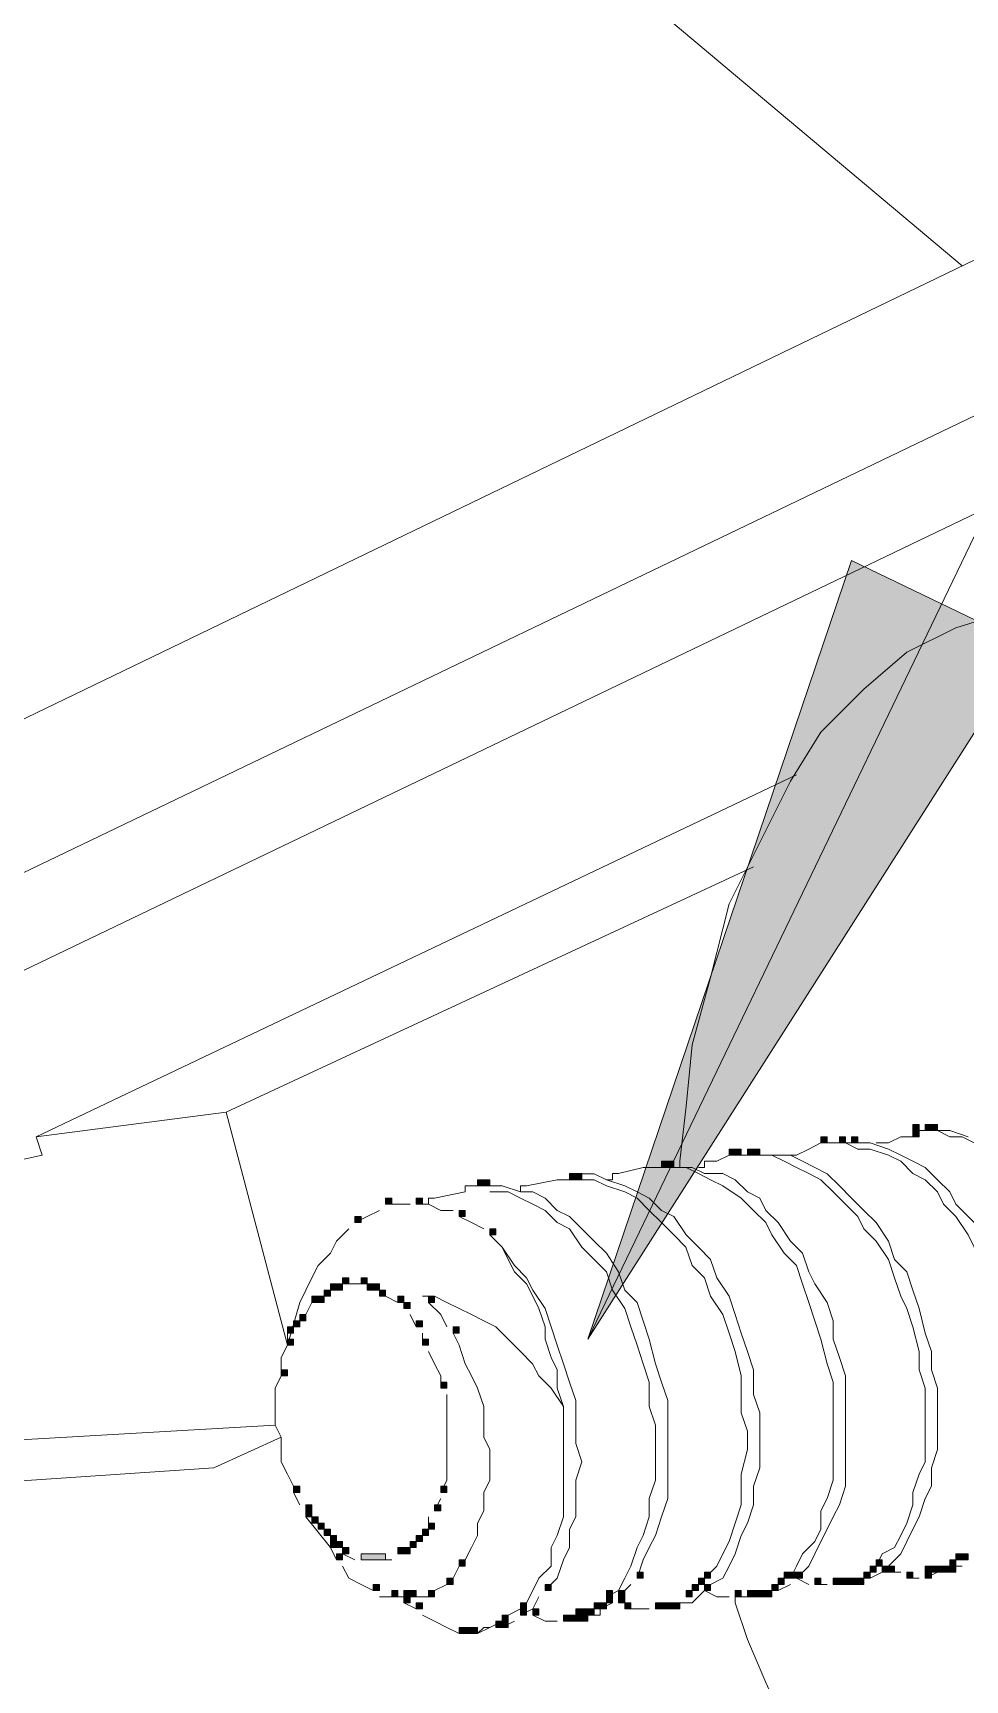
# Model space of a CAD drawing. Header units: inches. Extents: x 11 to 682, y 148 to 1119.
# Drawn here: x 592.05 to 601.17, y 413.48 to 429.6 of the extents above; entities that cross this region are included whole.
import ezdxf

# ---------------------------------------------------------------- set-up
doc = ezdxf.new("R2010")
doc.units = ezdxf.units.IN
doc.header["$MEASUREMENT"] = 0
doc.layers.add('图层 1', color=7, linetype='Continuous')

msp = doc.modelspace()

# ---------------------------------------------------------------- hatches: boundary and pattern name
at = {"layer": '图层 1', "true_color": 0xffffff}
msp.add_hatch(color=7, dxfattribs=at).paths.add_polyline_path([(597.48, 416.82), (600.06, 424.44), (601.8, 423.6)])
h = msp.add_hatch(color=7, dxfattribs=at)
h.dxf.hatch_style = 2
h.paths.add_polyline_path([(600.66, 418.8), (600.72, 418.8), (600.72, 418.92), (600.66, 418.92)])
h = msp.add_hatch(color=7, dxfattribs=at)
h.dxf.hatch_style = 2
h.paths.add_polyline_path([(600.78, 418.86), (600.9, 418.86), (600.9, 418.92), (600.78, 418.92)])
h = msp.add_hatch(color=7, dxfattribs=at)
h.dxf.hatch_style = 2
h.paths.add_polyline_path([(599.76, 418.74), (599.82, 418.74), (599.82, 418.8), (599.76, 418.8)])
h = msp.add_hatch(color=7, dxfattribs=at)
h.dxf.hatch_style = 2
h.paths.add_polyline_path([(599.76, 418.74), (599.82, 418.74), (599.82, 418.8), (599.76, 418.8)])
h = msp.add_hatch(color=7, dxfattribs=at)
h.dxf.hatch_style = 2
h.paths.add_polyline_path([(599.94, 418.74), (600, 418.74), (600, 418.8), (599.94, 418.8)])
h = msp.add_hatch(color=7, dxfattribs=at)
h.dxf.hatch_style = 2
h.paths.add_polyline_path([(599.94, 418.74), (600, 418.74), (600, 418.8), (599.94, 418.8)])
h = msp.add_hatch(color=7, dxfattribs=at)
h.dxf.hatch_style = 2
h.paths.add_polyline_path([(600.06, 418.74), (600.12, 418.74), (600.12, 418.8), (600.06, 418.8)])
h = msp.add_hatch(color=7, dxfattribs=at)
h.dxf.hatch_style = 2
h.paths.add_polyline_path([(598.2, 418.5), (598.26, 418.5), (598.26, 418.56), (598.2, 418.56)])
h = msp.add_hatch(color=7, dxfattribs=at)
h.dxf.hatch_style = 2
h.paths.add_polyline_path([(598.2, 418.5), (598.32, 418.5), (598.32, 418.56), (598.2, 418.56)])
h = msp.add_hatch(color=7, dxfattribs=at)
h.dxf.hatch_style = 2
h.paths.add_polyline_path([(598.86, 418.62), (598.98, 418.62), (598.98, 418.68), (598.86, 418.68)])
h = msp.add_hatch(color=7, dxfattribs=at)
h.dxf.hatch_style = 2
h.paths.add_polyline_path([(599.04, 418.62), (599.16, 418.62), (599.16, 418.68), (599.04, 418.68)])
h = msp.add_hatch(color=7, dxfattribs=at)
h.dxf.hatch_style = 2
h.paths.add_polyline_path([(596.4, 418.32), (596.52, 418.32), (596.52, 418.38), (596.4, 418.38)])
h = msp.add_hatch(color=7, dxfattribs=at)
h.dxf.hatch_style = 2
h.paths.add_polyline_path([(597.3, 418.38), (597.42, 418.38), (597.42, 418.44), (597.3, 418.44)])
h = msp.add_hatch(color=7, dxfattribs=at)
h.dxf.hatch_style = 2
h.paths.add_polyline_path([(595.5, 418.14), (595.56, 418.14), (595.56, 418.2), (595.5, 418.2)])
h = msp.add_hatch(color=7, dxfattribs=at)
h.dxf.hatch_style = 2
h.paths.add_polyline_path([(595.8, 418.14), (595.86, 418.14), (595.86, 418.2), (595.8, 418.2)])
h = msp.add_hatch(color=7, dxfattribs=at)
h.dxf.hatch_style = 2
h.paths.add_polyline_path([(596.22, 418.02), (596.28, 418.02), (596.28, 418.08), (596.22, 418.08)])
h = msp.add_hatch(color=7, dxfattribs=at)
h.dxf.hatch_style = 2
h.paths.add_polyline_path([(595.2, 417.96), (595.26, 417.96), (595.26, 418.02), (595.2, 418.02)])
h = msp.add_hatch(color=7, dxfattribs=at)
h.dxf.hatch_style = 2
h.paths.add_polyline_path([(596.52, 417.84), (596.58, 417.84), (596.58, 417.9), (596.52, 417.9)])
h = msp.add_hatch(color=7, dxfattribs=at)
h.dxf.hatch_style = 2
h.paths.add_polyline_path([(595.08, 417.36), (595.14, 417.36), (595.14, 417.42), (595.08, 417.42)])
h = msp.add_hatch(color=7, dxfattribs=at)
h.dxf.hatch_style = 2
h.paths.add_polyline_path([(595.26, 417.36), (595.32, 417.36), (595.32, 417.42), (595.26, 417.42)])
h = msp.add_hatch(color=7, dxfattribs=at)
h.dxf.hatch_style = 2
h.paths.add_polyline_path([(594.78, 417.18), (594.9, 417.18), (594.9, 417.24), (594.78, 417.24)])
h = msp.add_hatch(color=7, dxfattribs=at)
h.dxf.hatch_style = 2
h.paths.add_polyline_path([(594.9, 417.24), (594.96, 417.24), (594.96, 417.3), (594.9, 417.3)])
h = msp.add_hatch(color=7, dxfattribs=at)
h.dxf.hatch_style = 2
h.paths.add_polyline_path([(594.96, 417.3), (595.08, 417.3), (595.08, 417.36), (594.96, 417.36)])
h = msp.add_hatch(color=7, dxfattribs=at)
h.dxf.hatch_style = 2
h.paths.add_polyline_path([(595.32, 417.3), (595.44, 417.3), (595.44, 417.36), (595.32, 417.36)])
h = msp.add_hatch(color=7, dxfattribs=at)
h.dxf.hatch_style = 2
h.paths.add_polyline_path([(595.44, 417.24), (595.5, 417.24), (595.5, 417.3), (595.44, 417.3)])
h = msp.add_hatch(color=7, dxfattribs=at)
h.dxf.hatch_style = 2
h.paths.add_polyline_path([(595.62, 417.18), (595.68, 417.18), (595.68, 417.24), (595.62, 417.24)])
h = msp.add_hatch(color=7, dxfattribs=at)
h.dxf.hatch_style = 2
h.paths.add_polyline_path([(595.92, 417.18), (595.98, 417.18), (595.98, 417.24), (595.92, 417.24)])
h = msp.add_hatch(color=7, dxfattribs=at)
h.dxf.hatch_style = 2
h.paths.add_polyline_path([(595.68, 417.12), (595.74, 417.12), (595.74, 417.18), (595.68, 417.18)])
h = msp.add_hatch(color=7, dxfattribs=at)
h.dxf.hatch_style = 2
h.paths.add_polyline_path([(594.54, 416.88), (594.6, 416.88), (594.6, 416.94), (594.54, 416.94)])
h = msp.add_hatch(color=7, dxfattribs=at)
h.dxf.hatch_style = 2
h.paths.add_polyline_path([(594.6, 416.94), (594.66, 416.94), (594.66, 417), (594.6, 417)])
h = msp.add_hatch(color=7, dxfattribs=at)
h.dxf.hatch_style = 2
h.paths.add_polyline_path([(594.66, 417), (594.72, 417), (594.72, 417.06), (594.66, 417.06)])
h = msp.add_hatch(color=7, dxfattribs=at)
h.dxf.hatch_style = 2
h.paths.add_polyline_path([(595.8, 416.94), (595.86, 416.94), (595.86, 417), (595.8, 417)])
h = msp.add_hatch(color=7, dxfattribs=at)
h.dxf.hatch_style = 2
h.paths.add_polyline_path([(596.16, 416.88), (596.22, 416.88), (596.22, 416.94), (596.16, 416.94)])
h = msp.add_hatch(color=7, dxfattribs=at)
h.dxf.hatch_style = 2
h.paths.add_polyline_path([(594.54, 416.76), (594.6, 416.76), (594.6, 416.82), (594.54, 416.82)])
h = msp.add_hatch(color=7, dxfattribs=at)
h.dxf.hatch_style = 2
h.paths.add_polyline_path([(594.54, 416.76), (594.6, 416.76), (594.6, 416.82), (594.54, 416.82)])
h = msp.add_hatch(color=7, dxfattribs=at)
h.dxf.hatch_style = 2
h.paths.add_polyline_path([(595.86, 416.76), (595.92, 416.76), (595.92, 416.82), (595.86, 416.82)])
h = msp.add_hatch(color=7, dxfattribs=at)
h.dxf.hatch_style = 2
h.paths.add_polyline_path([(594.48, 416.46), (594.54, 416.46), (594.54, 416.52), (594.48, 416.52)])
h = msp.add_hatch(color=7, dxfattribs=at)
h.dxf.hatch_style = 2
h.paths.add_polyline_path([(596.04, 416.34), (596.1, 416.34), (596.1, 416.4), (596.04, 416.4)])
h = msp.add_hatch(color=7, dxfattribs=at)
h.dxf.hatch_style = 2
h.paths.add_polyline_path([(594.6, 415.32), (594.66, 415.32), (594.66, 415.38), (594.6, 415.38)])
h = msp.add_hatch(color=7, dxfattribs=at)
h.dxf.hatch_style = 2
h.paths.add_polyline_path([(596.04, 415.32), (596.1, 415.32), (596.1, 415.38), (596.04, 415.38)])
h = msp.add_hatch(color=7, dxfattribs=at)
h.dxf.hatch_style = 2
h.paths.add_polyline_path([(594.72, 415.08), (594.78, 415.08), (594.78, 415.2), (594.72, 415.2)])
h = msp.add_hatch(color=7, dxfattribs=at)
h.dxf.hatch_style = 2
h.paths.add_polyline_path([(595.98, 415.14), (596.04, 415.14), (596.04, 415.2), (595.98, 415.2)])
h = msp.add_hatch(color=7, dxfattribs=at)
h.dxf.hatch_style = 2
h.paths.add_polyline_path([(594.78, 415.02), (594.84, 415.02), (594.84, 415.08), (594.78, 415.08)])
h = msp.add_hatch(color=7, dxfattribs=at)
h.dxf.hatch_style = 2
h.paths.add_polyline_path([(594.78, 415.02), (594.84, 415.02), (594.84, 415.08), (594.78, 415.08)])
h = msp.add_hatch(color=7, dxfattribs=at)
h.dxf.hatch_style = 2
h.paths.add_polyline_path([(594.84, 414.96), (594.9, 414.96), (594.9, 415.02), (594.84, 415.02)])
h = msp.add_hatch(color=7, dxfattribs=at)
h.dxf.hatch_style = 2
h.paths.add_polyline_path([(595.92, 414.96), (595.98, 414.96), (595.98, 415.02), (595.92, 415.02)])
h = msp.add_hatch(color=7, dxfattribs=at)
h.dxf.hatch_style = 2
h.paths.add_polyline_path([(594.9, 414.9), (594.96, 414.9), (594.96, 414.96), (594.9, 414.96)])
h = msp.add_hatch(color=7, dxfattribs=at)
h.dxf.hatch_style = 2
h.paths.add_polyline_path([(594.96, 414.84), (595.02, 414.84), (595.02, 414.9), (594.96, 414.9)])
h = msp.add_hatch(color=7, dxfattribs=at)
h.dxf.hatch_style = 2
h.paths.add_polyline_path([(594.96, 414.78), (595.08, 414.78), (595.08, 414.84), (594.96, 414.84)])
h = msp.add_hatch(color=7, dxfattribs=at)
h.dxf.hatch_style = 2
h.paths.add_polyline_path([(595.02, 414.78), (595.08, 414.78), (595.08, 414.84), (595.02, 414.84)])
h = msp.add_hatch(color=7, dxfattribs=at)
h.dxf.hatch_style = 2
h.paths.add_polyline_path([(595.74, 414.78), (595.8, 414.78), (595.8, 414.84), (595.74, 414.84)])
h = msp.add_hatch(color=7, dxfattribs=at)
h.dxf.hatch_style = 2
h.paths.add_polyline_path([(595.8, 414.84), (595.86, 414.84), (595.86, 414.9), (595.8, 414.9)])
h = msp.add_hatch(color=7, dxfattribs=at)
h.dxf.hatch_style = 2
h.paths.add_polyline_path([(595.86, 414.9), (595.92, 414.9), (595.92, 414.96), (595.86, 414.96)])
h = msp.add_hatch(color=7, dxfattribs=at)
h.dxf.hatch_style = 2
h.paths.add_polyline_path([(595.02, 414.66), (595.08, 414.66), (595.08, 414.72), (595.02, 414.72)])
h = msp.add_hatch(color=7, dxfattribs=at)
h.dxf.hatch_style = 2
h.paths.add_polyline_path([(595.08, 414.72), (595.14, 414.72), (595.14, 414.78), (595.08, 414.78)])
h = msp.add_hatch(color=7, dxfattribs=at)
h.dxf.hatch_style = 2
h.paths.add_polyline_path([(595.26, 414.66), (595.5, 414.66), (595.5, 414.72), (595.26, 414.72)])
h = msp.add_hatch(color=7, dxfattribs=at)
h.dxf.hatch_style = 2
h.paths.add_polyline_path([(595.62, 414.72), (595.68, 414.72), (595.68, 414.78), (595.62, 414.78)])
h = msp.add_hatch(color=7, dxfattribs=at)
h.dxf.hatch_style = 2
h.paths.add_polyline_path([(595.68, 414.72), (595.74, 414.72), (595.74, 414.78), (595.68, 414.78)])
h = msp.add_hatch(color=7, dxfattribs=at)
h.dxf.hatch_style = 2
h.paths.add_polyline_path([(596.22, 414.6), (596.28, 414.6), (596.28, 414.66), (596.22, 414.66)])
h = msp.add_hatch(color=7, dxfattribs=at)
h.dxf.hatch_style = 2
h.paths.add_polyline_path([(600.3, 414.6), (600.36, 414.6), (600.36, 414.66), (600.3, 414.66)])
h = msp.add_hatch(color=7, dxfattribs=at)
h.dxf.hatch_style = 2
h.paths.add_polyline_path([(601.02, 414.6), (601.08, 414.6), (601.08, 414.66), (601.02, 414.66)])
h = msp.add_hatch(color=7, dxfattribs=at)
h.dxf.hatch_style = 2
h.paths.add_polyline_path([(601.08, 414.66), (601.2, 414.66), (601.2, 414.72), (601.08, 414.72)])
h = msp.add_hatch(color=7, dxfattribs=at)
h.dxf.hatch_style = 2
h.paths.add_polyline_path([(597.96, 414.48), (598.02, 414.48), (598.02, 414.54), (597.96, 414.54)])
h = msp.add_hatch(color=7, dxfattribs=at)
h.dxf.hatch_style = 2
h.paths.add_polyline_path([(598.62, 414.48), (598.68, 414.48), (598.68, 414.54), (598.62, 414.54)])
h = msp.add_hatch(color=7, dxfattribs=at)
h.dxf.hatch_style = 2
h.paths.add_polyline_path([(599.4, 414.48), (599.52, 414.48), (599.52, 414.54), (599.4, 414.54)])
h = msp.add_hatch(color=7, dxfattribs=at)
h.dxf.hatch_style = 2
h.paths.add_polyline_path([(599.52, 414.48), (599.58, 414.48), (599.58, 414.54), (599.52, 414.54)])
h = msp.add_hatch(color=7, dxfattribs=at)
h.dxf.hatch_style = 2
h.paths.add_polyline_path([(599.52, 414.48), (599.58, 414.48), (599.58, 414.54), (599.52, 414.54)])
h = msp.add_hatch(color=7, dxfattribs=at)
h.dxf.hatch_style = 2
h.paths.add_polyline_path([(599.52, 414.48), (599.58, 414.48), (599.58, 414.54), (599.52, 414.54)])
h = msp.add_hatch(color=7, dxfattribs=at)
h.dxf.hatch_style = 2
h.paths.add_polyline_path([(600.18, 414.48), (600.24, 414.48), (600.24, 414.54), (600.18, 414.54)])
h = msp.add_hatch(color=7, dxfattribs=at)
h.dxf.hatch_style = 2
h.paths.add_polyline_path([(600.24, 414.54), (600.3, 414.54), (600.3, 414.6), (600.24, 414.6)])
h = msp.add_hatch(color=7, dxfattribs=at)
h.dxf.hatch_style = 2
h.paths.add_polyline_path([(600.24, 414.54), (600.3, 414.54), (600.3, 414.6), (600.24, 414.6)])
h = msp.add_hatch(color=7, dxfattribs=at)
h.dxf.hatch_style = 2
h.paths.add_polyline_path([(600.36, 414.54), (600.42, 414.54), (600.42, 414.6), (600.36, 414.6)])
h = msp.add_hatch(color=7, dxfattribs=at)
h.dxf.hatch_style = 2
h.paths.add_polyline_path([(600.42, 414.54), (600.48, 414.54), (600.48, 414.6), (600.42, 414.6)])
h = msp.add_hatch(color=7, dxfattribs=at)
h.dxf.hatch_style = 2
h.paths.add_polyline_path([(600.42, 414.54), (600.48, 414.54), (600.48, 414.6), (600.42, 414.6)])
h = msp.add_hatch(color=7, dxfattribs=at)
h.dxf.hatch_style = 2
h.paths.add_polyline_path([(600.6, 414.48), (600.66, 414.48), (600.66, 414.54), (600.6, 414.54)])
h = msp.add_hatch(color=7, dxfattribs=at)
h.dxf.hatch_style = 2
h.paths.add_polyline_path([(600.78, 414.54), (600.96, 414.54), (600.96, 414.6), (600.78, 414.6)])
h = msp.add_hatch(color=7, dxfattribs=at)
h.dxf.hatch_style = 2
h.paths.add_polyline_path([(600.78, 414.48), (600.84, 414.48), (600.84, 414.54), (600.78, 414.54)])
h = msp.add_hatch(color=7, dxfattribs=at)
h.dxf.hatch_style = 2
h.paths.add_polyline_path([(600.78, 414.48), (600.84, 414.48), (600.84, 414.54), (600.78, 414.54)])
h = msp.add_hatch(color=7, dxfattribs=at)
h.dxf.hatch_style = 2
h.paths.add_polyline_path([(600.9, 414.54), (601.08, 414.54), (601.08, 414.6), (600.9, 414.6)])
h = msp.add_hatch(color=7, dxfattribs=at)
h.dxf.hatch_style = 2
h.paths.add_polyline_path([(600.9, 414.54), (600.96, 414.54), (600.96, 414.6), (600.9, 414.6)])
h = msp.add_hatch(color=7, dxfattribs=at)
h.dxf.hatch_style = 2
h.paths.add_polyline_path([(595.38, 414.36), (595.44, 414.36), (595.44, 414.42), (595.38, 414.42)])
h = msp.add_hatch(color=7, dxfattribs=at)
h.dxf.hatch_style = 2
h.paths.add_polyline_path([(595.56, 414.3), (595.62, 414.3), (595.62, 414.36), (595.56, 414.36)])
h = msp.add_hatch(color=7, dxfattribs=at)
h.dxf.hatch_style = 2
h.paths.add_polyline_path([(595.68, 414.24), (595.74, 414.24), (595.74, 414.36), (595.68, 414.36)])
h = msp.add_hatch(color=7, dxfattribs=at)
h.dxf.hatch_style = 2
h.paths.add_polyline_path([(595.74, 414.3), (595.8, 414.3), (595.8, 414.36), (595.74, 414.36)])
h = msp.add_hatch(color=7, dxfattribs=at)
h.dxf.hatch_style = 2
h.paths.add_polyline_path([(595.92, 414.3), (595.98, 414.3), (595.98, 414.36), (595.92, 414.36)])
h = msp.add_hatch(color=7, dxfattribs=at)
h.dxf.hatch_style = 2
h.paths.add_polyline_path([(596.1, 414.42), (596.16, 414.42), (596.16, 414.48), (596.1, 414.48)])
h = msp.add_hatch(color=7, dxfattribs=at)
h.dxf.hatch_style = 2
h.paths.add_polyline_path([(597.06, 414.36), (597.12, 414.36), (597.12, 414.42), (597.06, 414.42)])
h = msp.add_hatch(color=7, dxfattribs=at)
h.dxf.hatch_style = 2
h.paths.add_polyline_path([(597.66, 414.24), (597.72, 414.24), (597.72, 414.36), (597.66, 414.36)])
h = msp.add_hatch(color=7, dxfattribs=at)
h.dxf.hatch_style = 2
h.paths.add_polyline_path([(597.78, 414.3), (597.84, 414.3), (597.84, 414.36), (597.78, 414.36)])
h = msp.add_hatch(color=7, dxfattribs=at)
h.dxf.hatch_style = 2
h.paths.add_polyline_path([(598.44, 414.3), (598.5, 414.3), (598.5, 414.36), (598.44, 414.36)])
h = msp.add_hatch(color=7, dxfattribs=at)
h.dxf.hatch_style = 2
h.paths.add_polyline_path([(598.44, 414.3), (598.5, 414.3), (598.5, 414.36), (598.44, 414.36)])
h = msp.add_hatch(color=7, dxfattribs=at)
h.dxf.hatch_style = 2
h.paths.add_polyline_path([(598.5, 414.36), (598.56, 414.36), (598.56, 414.42), (598.5, 414.42)])
h = msp.add_hatch(color=7, dxfattribs=at)
h.dxf.hatch_style = 2
h.paths.add_polyline_path([(598.56, 414.42), (598.62, 414.42), (598.62, 414.48), (598.56, 414.48)])
h = msp.add_hatch(color=7, dxfattribs=at)
h.dxf.hatch_style = 2
h.paths.add_polyline_path([(598.62, 414.36), (598.68, 414.36), (598.68, 414.42), (598.62, 414.42)])
h = msp.add_hatch(color=7, dxfattribs=at)
h.dxf.hatch_style = 2
h.paths.add_polyline_path([(598.62, 414.36), (598.68, 414.36), (598.68, 414.42), (598.62, 414.42)])
h = msp.add_hatch(color=7, dxfattribs=at)
h.dxf.hatch_style = 2
h.paths.add_polyline_path([(598.62, 414.36), (598.68, 414.36), (598.68, 414.42), (598.62, 414.42)])
h = msp.add_hatch(color=7, dxfattribs=at)
h.dxf.hatch_style = 2
h.paths.add_polyline_path([(598.92, 414.3), (598.98, 414.3), (598.98, 414.36), (598.92, 414.36)])
h = msp.add_hatch(color=7, dxfattribs=at)
h.dxf.hatch_style = 2
h.paths.add_polyline_path([(599.04, 414.3), (599.22, 414.3), (599.22, 414.36), (599.04, 414.36)])
h = msp.add_hatch(color=7, dxfattribs=at)
h.dxf.hatch_style = 2
h.paths.add_polyline_path([(599.04, 414.3), (599.1, 414.3), (599.1, 414.36), (599.04, 414.36)])
h = msp.add_hatch(color=7, dxfattribs=at)
h.dxf.hatch_style = 2
h.paths.add_polyline_path([(599.16, 414.3), (599.22, 414.3), (599.22, 414.36), (599.16, 414.36)])
h = msp.add_hatch(color=7, dxfattribs=at)
h.dxf.hatch_style = 2
h.paths.add_polyline_path([(599.16, 414.3), (599.22, 414.3), (599.22, 414.36), (599.16, 414.36)])
h = msp.add_hatch(color=7, dxfattribs=at)
h.dxf.hatch_style = 2
h.paths.add_polyline_path([(599.16, 414.3), (599.28, 414.3), (599.28, 414.36), (599.16, 414.36)])
h = msp.add_hatch(color=7, dxfattribs=at)
h.dxf.hatch_style = 2
h.paths.add_polyline_path([(599.28, 414.36), (599.34, 414.36), (599.34, 414.42), (599.28, 414.42)])
h = msp.add_hatch(color=7, dxfattribs=at)
h.dxf.hatch_style = 2
h.paths.add_polyline_path([(599.34, 414.42), (599.4, 414.42), (599.4, 414.48), (599.34, 414.48)])
h = msp.add_hatch(color=7, dxfattribs=at)
h.dxf.hatch_style = 2
h.paths.add_polyline_path([(599.7, 414.42), (599.76, 414.42), (599.76, 414.48), (599.7, 414.48)])
h = msp.add_hatch(color=7, dxfattribs=at)
h.dxf.hatch_style = 2
h.paths.add_polyline_path([(599.88, 414.42), (599.94, 414.42), (599.94, 414.48), (599.88, 414.48)])
h = msp.add_hatch(color=7, dxfattribs=at)
h.dxf.hatch_style = 2
h.paths.add_polyline_path([(599.88, 414.42), (600, 414.42), (600, 414.48), (599.88, 414.48)])
h = msp.add_hatch(color=7, dxfattribs=at)
h.dxf.hatch_style = 2
h.paths.add_polyline_path([(599.94, 414.42), (600.06, 414.42), (600.06, 414.48), (599.94, 414.48)])
h = msp.add_hatch(color=7, dxfattribs=at)
h.dxf.hatch_style = 2
h.paths.add_polyline_path([(600, 414.42), (600.12, 414.42), (600.12, 414.48), (600, 414.48)])
h = msp.add_hatch(color=7, dxfattribs=at)
h.dxf.hatch_style = 2
h.paths.add_polyline_path([(600.06, 414.42), (600.18, 414.42), (600.18, 414.48), (600.06, 414.48)])
h = msp.add_hatch(color=7, dxfattribs=at)
h.dxf.hatch_style = 2
h.paths.add_polyline_path([(595.8, 414.18), (595.86, 414.18), (595.86, 414.24), (595.8, 414.24)])
h = msp.add_hatch(color=7, dxfattribs=at)
h.dxf.hatch_style = 2
h.paths.add_polyline_path([(596.82, 414.18), (596.88, 414.18), (596.88, 414.24), (596.82, 414.24)])
h = msp.add_hatch(color=7, dxfattribs=at)
h.dxf.hatch_style = 2
h.paths.add_polyline_path([(596.82, 414.12), (596.88, 414.12), (596.88, 414.18), (596.82, 414.18)])
h = msp.add_hatch(color=7, dxfattribs=at)
h.dxf.hatch_style = 2
h.paths.add_polyline_path([(596.94, 414.12), (597, 414.12), (597, 414.18), (596.94, 414.18)])
h = msp.add_hatch(color=7, dxfattribs=at)
h.dxf.hatch_style = 2
h.paths.add_polyline_path([(597.36, 414.06), (597.42, 414.06), (597.42, 414.18), (597.36, 414.18)])
h = msp.add_hatch(color=7, dxfattribs=at)
h.dxf.hatch_style = 2
h.paths.add_polyline_path([(597.42, 414.12), (597.54, 414.12), (597.54, 414.18), (597.42, 414.18)])
h = msp.add_hatch(color=7, dxfattribs=at)
h.dxf.hatch_style = 2
h.paths.add_polyline_path([(597.54, 414.18), (597.66, 414.18), (597.66, 414.24), (597.54, 414.24)])
h = msp.add_hatch(color=7, dxfattribs=at)
h.dxf.hatch_style = 2
h.paths.add_polyline_path([(597.78, 414.24), (597.84, 414.24), (597.84, 414.3), (597.78, 414.3)])
h = msp.add_hatch(color=7, dxfattribs=at)
h.dxf.hatch_style = 2
h.paths.add_polyline_path([(597.78, 414.24), (597.84, 414.24), (597.84, 414.3), (597.78, 414.3)])
h = msp.add_hatch(color=7, dxfattribs=at)
h.dxf.hatch_style = 2
h.paths.add_polyline_path([(597.84, 414.18), (597.9, 414.18), (597.9, 414.24), (597.84, 414.24)])
h = msp.add_hatch(color=7, dxfattribs=at)
h.dxf.hatch_style = 2
h.paths.add_polyline_path([(598.14, 414.18), (598.2, 414.18), (598.2, 414.24), (598.14, 414.24)])
h = msp.add_hatch(color=7, dxfattribs=at)
h.dxf.hatch_style = 2
h.paths.add_polyline_path([(598.14, 414.18), (598.26, 414.18), (598.26, 414.24), (598.14, 414.24)])
h = msp.add_hatch(color=7, dxfattribs=at)
h.dxf.hatch_style = 2
h.paths.add_polyline_path([(598.2, 414.18), (598.32, 414.18), (598.32, 414.24), (598.2, 414.24)])
h = msp.add_hatch(color=7, dxfattribs=at)
h.dxf.hatch_style = 2
h.paths.add_polyline_path([(598.26, 414.18), (598.32, 414.18), (598.32, 414.24), (598.26, 414.24)])
h = msp.add_hatch(color=7, dxfattribs=at)
h.dxf.hatch_style = 2
h.paths.add_polyline_path([(598.26, 414.18), (598.32, 414.18), (598.32, 414.24), (598.26, 414.24)])
h = msp.add_hatch(color=7, dxfattribs=at)
h.dxf.hatch_style = 2
h.paths.add_polyline_path([(598.26, 414.18), (598.38, 414.18), (598.38, 414.24), (598.26, 414.24)])
h = msp.add_hatch(color=7, dxfattribs=at)
h.dxf.hatch_style = 2
h.paths.add_polyline_path([(596.58, 414), (596.7, 414), (596.7, 414.06), (596.58, 414.06)])
h = msp.add_hatch(color=7, dxfattribs=at)
h.dxf.hatch_style = 2
h.paths.add_polyline_path([(596.64, 414.06), (596.7, 414.06), (596.7, 414.12), (596.64, 414.12)])
h = msp.add_hatch(color=7, dxfattribs=at)
h.dxf.hatch_style = 2
h.paths.add_polyline_path([(597.24, 414.06), (597.3, 414.06), (597.3, 414.12), (597.24, 414.12)])
h = msp.add_hatch(color=7, dxfattribs=at)
h.dxf.hatch_style = 2
h.paths.add_polyline_path([(597.3, 414.06), (597.36, 414.06), (597.36, 414.12), (597.3, 414.12)])
h = msp.add_hatch(color=7, dxfattribs=at)
h.dxf.hatch_style = 2
h.paths.add_polyline_path([(597.3, 414.06), (597.36, 414.06), (597.36, 414.12), (597.3, 414.12)])
h = msp.add_hatch(color=7, dxfattribs=at)
h.dxf.hatch_style = 2
h.paths.add_polyline_path([(597.36, 414.06), (597.48, 414.06), (597.48, 414.12), (597.36, 414.12)])
h = msp.add_hatch(color=7, dxfattribs=at)
h.dxf.hatch_style = 2
h.paths.add_polyline_path([(596.22, 413.94), (596.4, 413.94), (596.4, 414), (596.22, 414)])

# ---------------------------------------------------------------- linework, layer by layer
at = {"layer": '图层 1', "color": 7, "lineweight": 18, "true_color": 0xffffff}
for points in [[(597.48, 416.82), (623.7, 471.3)], [(587.28, 438.96), (601.14, 427.32)], [(587.34, 420.66), (602.88, 428.16)], [(587.7, 419.34), (605.94, 428.1)], [(587.94, 418.5), (607.44, 427.86)], [(601.08, 423.78), (601.859, 424.02)], [(600.6, 423.54), (601.08, 423.78)], [(600.18, 423.18), (600.6, 423.54)], [(599.76, 422.76), (600.18, 423.18)], [(599.46, 422.28), (599.76, 422.76)], [(592.08, 418.8), (599.52, 422.34)], [(599.16, 421.68), (599.46, 422.28)], [(598.86, 421.08), (599.16, 421.68)], [(593.94, 419.04), (599.1, 421.44)], [(598.68, 420.36), (598.86, 421.08)], [(598.5, 419.7), (598.68, 420.36)], [(598.44, 419.1), (598.5, 419.7)], [(592.08, 418.8), (593.939, 419.04)], [(593.939, 419.04), (594.54, 416.76)], [(598.38, 418.56), (598.44, 419.1)], [(600.779, 418.86), (600.66, 418.86)], [(600.78, 418.86), (600.9, 418.86)], [(600.9, 418.86), (601.021, 418.86)], [(600.9, 418.86), (601.02, 418.8), (601.14, 418.8), (601.26, 418.74), (601.38, 418.68), (601.5, 418.56), (601.62, 418.5), (601.74, 418.38), (601.86, 418.26), (601.98, 418.14), (602.04, 417.96), (602.16, 417.84), (602.22, 417.66), (602.28, 417.48), (602.34, 417.3), (602.4, 417.12), (602.46, 416.94), (602.46, 416.76), (602.52, 416.58), (602.52, 416.4), (602.52, 416.22), (602.52, 416.04), (602.52, 415.86)], [(601.021, 418.86), (601.2, 418.8)], [(592.08, 418.8), (592.14, 418.62)], [(599.52, 418.62), (599.64, 418.68), (599.76, 418.74)], [(599.939, 418.74), (599.819, 418.74)], [(599.94, 418.74), (600.06, 418.74)], [(600, 418.74), (600.12, 418.68), (600.24, 418.68), (600.42, 418.62), (600.54, 418.56), (600.66, 418.44), (600.78, 418.38), (600.9, 418.26), (600.96, 418.14), (601.08, 418.02), (601.2, 417.84), (601.26, 417.72), (601.32, 417.54), (601.439, 417.36), (601.5, 417.18), (601.56, 417), (601.56, 416.82), (601.62, 416.64), (601.62, 416.46), (601.62, 416.28), (601.68, 416.1)], [(600.12, 418.74), (600.24, 418.74), (600.42, 418.68), (600.54, 418.62), (600.66, 418.56), (600.78, 418.5), (600.9, 418.38), (601.02, 418.26), (601.08, 418.14), (601.2, 418.02), (601.32, 417.9), (601.38, 417.72), (601.5, 417.54), (601.56, 417.42), (601.62, 417.24), (601.68, 417.06), (601.68, 416.88), (601.74, 416.64), (601.74, 416.46), (601.8, 416.28), (601.8, 416.1)], [(600.42, 418.74), (600.3, 418.74)], [(600.42, 418.74), (600.54, 418.8), (600.66, 418.8)], [(590.22, 418.2), (592.14, 418.62)], [(598.38, 418.561), (598.38, 418.5)], [(598.62, 418.561), (598.62, 418.5), (598.56, 418.5)], [(598.62, 418.56), (598.74, 418.56), (598.86, 418.62)], [(599.04, 418.62), (598.92, 418.62)], [(599.04, 418.62), (599.16, 418.62)], [(599.16, 418.62), (599.28, 418.62)], [(599.16, 418.62), (599.28, 418.62), (599.4, 418.56), (599.52, 418.5), (599.64, 418.44), (599.76, 418.38), (599.88, 418.26), (600, 418.14), (600.12, 418.02), (600.18, 417.9), (600.3, 417.78), (600.42, 417.6), (600.479, 417.42), (600.54, 417.24), (600.6, 417.12), (600.66, 416.94), (600.72, 416.7), (600.72, 416.52), (600.78, 416.34), (600.78, 416.16), (600.78, 415.98), (600.78, 415.8), (600.78, 415.62)], [(599.28, 418.62), (599.46, 418.62)], [(599.52, 418.62), (599.399, 418.62)], [(599.46, 418.62), (599.58, 418.56)], [(599.58, 418.56), (599.7, 418.5)], [(596.88, 418.32), (597.18, 418.38)], [(597.3, 418.38), (597.18, 418.38)], [(597.3, 418.439), (597.42, 418.439)], [(597.42, 418.439), (597.54, 418.439)], [(597.42, 418.38), (597.54, 418.38), (597.66, 418.32), (597.84, 418.26), (597.96, 418.2), (598.08, 418.08), (598.2, 417.96), (598.32, 417.84), (598.439, 417.72), (598.5, 417.54), (598.62, 417.42), (598.68, 417.24), (598.8, 417.06), (598.86, 416.88), (598.92, 416.7), (598.98, 416.46), (598.98, 416.28), (598.98, 416.1), (599.04, 415.92), (599.04, 415.74)], [(597.54, 418.439), (597.66, 418.38)], [(597.779, 418.44), (597.72, 418.44), (597.72, 418.38), (597.66, 418.38)], [(597.66, 418.38), (597.84, 418.32)], [(597.78, 418.44), (598.02, 418.5)], [(598.199, 418.5), (598.02, 418.5)], [(598.26, 418.5), (598.38, 418.5), (598.5, 418.5), (598.62, 418.44), (598.8, 418.44), (598.92, 418.38), (599.04, 418.26), (599.16, 418.2), (599.22, 418.08), (599.34, 417.96), (599.46, 417.78), (599.58, 417.66), (599.64, 417.48), (599.7, 417.36), (599.82, 417.18), (599.88, 417), (599.88, 416.82), (599.94, 416.64), (600, 416.46), (600, 416.28), (600, 416.1), (600, 415.92), (600, 415.74), (600, 415.56), (600, 415.38)], [(598.26, 418.5), (598.44, 418.5), (598.56, 418.44), (598.68, 418.38), (598.8, 418.32), (598.98, 418.2), (599.1, 418.08), (599.22, 417.96), (599.28, 417.84), (599.4, 417.66), (599.52, 417.54), (599.58, 417.36), (599.64, 417.18), (599.7, 417), (599.76, 416.82), (599.82, 416.58), (599.88, 416.4), (599.88, 416.22), (599.88, 416.04), (599.88, 415.8), (599.88, 415.62), (599.88, 415.44)], [(599.7, 418.5), (599.82, 418.439)], [(599.82, 418.439), (599.94, 418.32)], [(595.979, 418.2), (595.92, 418.2), (595.92, 418.14), (595.859, 418.14)], [(595.979, 418.2), (596.28, 418.26)], [(596.399, 418.32), (596.279, 418.32), (596.279, 418.26)], [(596.4, 418.32), (596.52, 418.32), (596.64, 418.32), (596.82, 418.26), (596.94, 418.26), (597.06, 418.2), (597.18, 418.08), (597.3, 418.02), (597.42, 417.9), (597.54, 417.78), (597.66, 417.66), (597.78, 417.48), (597.84, 417.3), (597.96, 417.18), (598.02, 417), (598.08, 416.82), (598.14, 416.58), (598.2, 416.4), (598.26, 416.22), (598.26, 416.04), (598.26, 415.8), (598.26, 415.62), (598.26, 415.44), (598.26, 415.26)], [(596.52, 418.26), (596.7, 418.26), (596.82, 418.2), (596.94, 418.14), (597.06, 418.08), (597.18, 417.96), (597.3, 417.9), (597.42, 417.72), (597.54, 417.6), (597.66, 417.48), (597.72, 417.3), (597.84, 417.12), (597.9, 416.94), (597.96, 416.76), (598.02, 416.58), (598.08, 416.4), (598.08, 416.16), (598.14, 415.98), (598.14, 415.8), (598.14, 415.62), (598.14, 415.44)], [(596.88, 418.32), (596.819, 418.32), (596.819, 418.26)], [(597.84, 418.32), (597.96, 418.26)], [(597.96, 418.26), (598.08, 418.2)], [(598.08, 418.2), (598.2, 418.08)], [(599.94, 418.32), (600.06, 418.2)], [(600.06, 418.2), (600.18, 418.08)], [(595.32, 418.02), (595.44, 418.08)], [(595.5, 418.14), (595.62, 418.14)], [(595.62, 418.14), (595.74, 418.14)], [(595.8, 418.14), (595.92, 418.14)], [(595.92, 418.14), (596.04, 418.08)], [(596.04, 418.08), (596.16, 418.08)], [(598.2, 418.08), (598.32, 418.02)], [(600.18, 418.08), (600.3, 417.96)], [(595.02, 417.78), (595.14, 417.9)], [(595.2, 417.96), (595.32, 418.02)], [(596.22, 418.02), (596.34, 417.96)], [(596.34, 417.96), (596.46, 417.9)], [(598.32, 418.02), (598.44, 417.84)], [(600.3, 417.96), (600.42, 417.78)], [(594.96, 417.66), (595.02, 417.78)], [(596.52, 417.84), (596.64, 417.72), (596.76, 417.54), (596.88, 417.42), (596.94, 417.3), (597.06, 417.12), (597.12, 416.94), (597.18, 416.76), (597.24, 416.58), (597.3, 416.4), (597.36, 416.22), (597.36, 416.04), (597.36, 415.8), (597.42, 415.62)], [(596.52, 417.84), (596.64, 417.72), (596.7, 417.6), (596.76, 417.48), (596.88, 417.36), (596.94, 417.24), (597, 417.12), (597.06, 416.94), (597.06, 416.82), (597.12, 416.64), (597.18, 416.52), (597.18, 416.34), (597.24, 416.16)], [(598.44, 417.84), (598.56, 417.72)], [(598.56, 417.72), (598.68, 417.6)], [(600.42, 417.78), (600.48, 417.6)], [(594.84, 417.54), (594.96, 417.66)], [(598.68, 417.6), (598.74, 417.42)], [(600.48, 417.6), (600.6, 417.479)], [(594.72, 417.3), (594.78, 417.42)], [(594.78, 417.42), (594.84, 417.54)], [(598.74, 417.42), (598.86, 417.24)], [(600.6, 417.48), (600.66, 417.3)], [(594.66, 417.18), (594.72, 417.3)], [(595.14, 417.36), (595.26, 417.36)], [(595.5, 417.24), (595.62, 417.18)], [(595.86, 417.24), (595.98, 417.24), (596.1, 417.18), (596.22, 417.12), (596.34, 417.06), (596.46, 417), (596.58, 416.94), (596.7, 416.82), (596.82, 416.7), (596.939, 416.58), (597, 416.46), (597.12, 416.34), (597.24, 416.16)], [(598.86, 417.24), (598.92, 417.06)], [(600.66, 417.3), (600.72, 417.12)], [(594.54, 416.76), (594.66, 417.18)], [(594.72, 417.06), (594.78, 417.18)], [(595.92, 417.18), (596.04, 417.06)], [(600.72, 417.12), (600.78, 416.88)], [(595.74, 417.06), (595.8, 416.94)], [(596.04, 417.06), (596.1, 416.94)], [(598.92, 417.06), (598.98, 416.88)], [(594.48, 416.52), (594.48, 416.64), (594.54, 416.76)], [(594.54, 416.76), (594.54, 416.88)], [(595.86, 416.88), (595.86, 416.76)], [(596.16, 416.88), (596.22, 416.76)], [(596.22, 416.76), (596.28, 416.58)], [(598.98, 416.88), (599.04, 416.7)], [(600.78, 416.88), (600.84, 416.7)], [(595.92, 416.7), (595.98, 416.58), (596.04, 416.46), (596.04, 416.34)], [(599.04, 416.7), (599.1, 416.52)], [(600.84, 416.52), (600.84, 416.7)], [(594.42, 415.98), (594.42, 416.1), (594.42, 416.22), (594.42, 416.34), (594.48, 416.46)], [(596.28, 416.58), (596.34, 416.46)], [(596.34, 416.46), (596.4, 416.34)], [(599.1, 416.28), (599.1, 416.52)], [(600.84, 416.52), (600.9, 416.34)], [(596.1, 416.28), (596.1, 416.16), (596.1, 416.04), (596.1, 415.92), (596.1, 415.8), (596.1, 415.68), (596.1, 415.56), (596.1, 415.44)], [(596.4, 416.34), (596.46, 416.16)], [(599.1, 416.28), (599.16, 416.1)], [(600.42, 414.6), (600.54, 414.72), (600.6, 414.84), (600.66, 414.96), (600.72, 415.08), (600.78, 415.26), (600.84, 415.38), (600.84, 415.56), (600.9, 415.74), (600.9, 415.92), (600.9, 416.1), (600.9, 416.34)], [(596.46, 415.86), (596.46, 416.04), (596.46, 416.16)], [(596.88, 414.24), (596.94, 414.36), (597, 414.48), (597.12, 414.6), (597.12, 414.78), (597.18, 414.9), (597.24, 415.08), (597.24, 415.26), (597.24, 415.44), (597.24, 415.62), (597.24, 415.8), (597.24, 415.98), (597.24, 416.16)], [(590.28, 415.74), (594.42, 415.98)], [(594.42, 415.98), (594.48, 415.86)], [(598.68, 414.42), (598.8, 414.48), (598.86, 414.6), (598.92, 414.72), (598.98, 414.9), (599.04, 415.02), (599.1, 415.2), (599.1, 415.38), (599.16, 415.56), (599.16, 415.74), (599.16, 415.92), (599.16, 416.1)], [(593.82, 415.561), (594.48, 415.86)], [(594.48, 415.62), (594.48, 415.74), (594.48, 415.86)], [(596.46, 415.86), (596.52, 415.74)], [(596.28, 414.66), (596.34, 414.78), (596.4, 414.9), (596.4, 415.02), (596.46, 415.14), (596.46, 415.32), (596.52, 415.44), (596.52, 415.56), (596.52, 415.74)], [(598.98, 415.5), (599.04, 415.74)], [(589.38, 415.26), (593.82, 415.56)], [(594.48, 415.62), (594.54, 415.5)], [(594.54, 415.5), (594.6, 415.38)], [(597.36, 415.44), (597.42, 415.62)], [(598.98, 415.5), (598.98, 415.32), (598.98, 415.2)], [(600.66, 415.32), (600.72, 415.5)], [(600.72, 415.5), (600.78, 415.62)], [(594.6, 415.32), (594.66, 415.2)], [(596.04, 415.32), (596.1, 415.44)], [(597.36, 415.44), (597.36, 415.26), (597.36, 415.08)], [(598.08, 415.26), (598.14, 415.44)], [(599.82, 415.26), (599.88, 415.44)], [(599.94, 415.2), (600, 415.38)], [(600.66, 415.32), (600.66, 415.2)], [(595.98, 415.14), (596.04, 415.26)], [(598.08, 415.26), (598.08, 415.08)], [(598.2, 415.08), (598.26, 415.26)], [(598.92, 415.02), (598.98, 415.2)], [(599.76, 415.14), (599.82, 415.26)], [(599.76, 415.14), (599.76, 414.96)], [(599.88, 415.08), (599.94, 415.2)], [(600.6, 415.02), (600.66, 415.2)], [(594.72, 415.08), (594.96, 414.78)], [(595.92, 415.08), (595.92, 414.96)], [(597.3, 414.96), (597.36, 415.08)], [(598.02, 414.9), (598.08, 415.08)], [(598.14, 414.9), (598.2, 415.08)], [(598.86, 414.84), (598.92, 415.02)], [(599.82, 414.96), (599.88, 415.08)], [(600.54, 414.9), (600.6, 415.02)], [(597.3, 414.96), (597.3, 414.78)], [(597.96, 414.78), (598.02, 414.9)], [(598.08, 414.78), (598.14, 414.9)], [(598.8, 414.72), (598.86, 414.84)], [(599.58, 414.72), (599.7, 414.84)], [(599.7, 414.84), (599.76, 414.96)], [(599.7, 414.72), (599.76, 414.84)], [(599.76, 414.84), (599.82, 414.96)], [(600.48, 414.78), (600.54, 414.9)], [(594.96, 414.78), (595.02, 414.66)], [(595.08, 414.72), (595.2, 414.66)], [(595.44, 414.66), (595.56, 414.66)], [(597.18, 414.48), (597.24, 414.66)], [(597.24, 414.66), (597.3, 414.78)], [(597.9, 414.6), (597.96, 414.78)], [(597.96, 414.48), (598.02, 414.66)], [(598.02, 414.66), (598.08, 414.78)], [(598.74, 414.6), (598.8, 414.72)], [(599.52, 414.6), (599.58, 414.72)], [(599.64, 414.6), (599.7, 414.72)], [(600.3, 414.6), (600.36, 414.72)], [(600.36, 414.72), (600.48, 414.78)], [(595.08, 414.6), (595.14, 414.48), (595.26, 414.42), (595.38, 414.36)], [(596.16, 414.48), (596.22, 414.6)], [(597.84, 414.48), (597.9, 414.6)], [(598.62, 414.48), (598.74, 414.6)], [(599.46, 414.48), (599.52, 414.6)], [(599.52, 414.48), (599.64, 414.6)], [(600.24, 414.48), (600.36, 414.54)], [(600.42, 414.54), (600.54, 414.54)], [(600.779, 414.48), (600.899, 414.54)], [(600.899, 414.54), (600.96, 414.54), (600.96, 414.6), (601.02, 414.6)], [(601.02, 414.54), (601.08, 414.54), (601.08, 414.6), (601.14, 414.6)], [(595.98, 414.36), (596.1, 414.42)], [(597.061, 414.36), (597.18, 414.48)], [(597.66, 414.3), (597.78, 414.36)], [(597.78, 414.36), (597.84, 414.48)], [(597.78, 414.3), (597.9, 414.42)], [(598.5, 414.24), (598.62, 414.36)], [(598.62, 414.36), (598.74, 414.3)], [(599.16, 414.3), (599.16, 414.36), (599.22, 414.36)], [(599.279, 414.3), (599.279, 414.36), (599.34, 414.36)], [(599.34, 414.36), (599.46, 414.42)], [(599.52, 414.48), (599.64, 414.42)], [(599.7, 414.42), (599.82, 414.42)], [(599.88, 414.42), (600, 414.42)], [(600, 414.42), (600.06, 414.42), (600.06, 414.48), (600.12, 414.48)], [(600.12, 414.42), (600.18, 414.42), (600.18, 414.48), (600.239, 414.48)], [(600.6, 414.48), (600.72, 414.48)], [(595.44, 414.3), (595.56, 414.3)], [(595.62, 414.3), (595.74, 414.3)], [(595.68, 414.24), (595.8, 414.18)], [(595.8, 414.3), (595.92, 414.3)], [(596.7, 414.12), (596.82, 414.18)], [(596.82, 414.12), (596.94, 414.18)], [(596.94, 414.18), (597, 414.3)], [(597.479, 414.12), (597.6, 414.12), (597.6, 414.18)], [(597.6, 414.18), (597.72, 414.24)], [(597.84, 414.18), (597.96, 414.18)], [(597.96, 414.18), (598.08, 414.18)], [(598.14, 414.18), (598.26, 414.18)], [(598.26, 414.18), (598.26, 414.24), (598.38, 414.24)], [(598.38, 414.24), (598.5, 414.24)], [(598.74, 414.3), (598.86, 414.3)], [(598.92, 414.3), (598.92, 414.24)], [(598.92, 414.3), (599.04, 414.3)], [(598.92, 414.24), (599.04, 413.88), (599.22, 413.46), (599.52, 412.8), (599.88, 412.2), (600.24, 411.6), (600.66, 411.12), (601.14, 410.7), (601.62, 410.34), (602.1, 410.1), (602.58, 409.86), (603.06, 409.8), (603.6, 409.8)], [(599.04, 414.3), (599.16, 414.3)], [(595.86, 414.12), (595.98, 414.06), (596.1, 414), (596.22, 413.94)], [(596.52, 414), (596.64, 414.06)], [(596.64, 414), (596.76, 414.06)], [(596.94, 414.12), (597.06, 414.06)], [(597.06, 414.06), (597.18, 414.06)], [(597.24, 414.061), (597.359, 414.061)], [(597.359, 414.12), (597.479, 414.12)], [(596.399, 413.94), (596.52, 414)], [(596.399, 413.94), (596.46, 414), (596.52, 414)]]:
    msp.add_lwpolyline(points, dxfattribs=at)
at = {"layer": '图层 1', "lineweight": 0}
for points in [[(597.48, 416.82), (600.06, 424.44), (601.8, 423.6), (597.48, 416.82)], [(600.66, 418.8), (600.72, 418.8), (600.72, 418.92), (600.66, 418.92), (600.66, 418.8)], [(600.78, 418.86), (600.9, 418.86), (600.9, 418.92), (600.78, 418.92), (600.78, 418.86)], [(599.76, 418.74), (599.82, 418.74), (599.82, 418.8), (599.76, 418.8), (599.76, 418.74)], [(599.76, 418.74), (599.82, 418.74), (599.82, 418.8), (599.76, 418.8), (599.76, 418.74)], [(599.94, 418.74), (600, 418.74), (600, 418.8), (599.94, 418.8), (599.94, 418.74)], [(599.94, 418.74), (600, 418.74), (600, 418.8), (599.94, 418.8), (599.94, 418.74)], [(600.06, 418.74), (600.12, 418.74), (600.12, 418.8), (600.06, 418.8), (600.06, 418.74)], [(598.2, 418.5), (598.26, 418.5), (598.26, 418.56), (598.2, 418.56), (598.2, 418.5)], [(598.2, 418.5), (598.32, 418.5), (598.32, 418.56), (598.2, 418.56), (598.2, 418.5)], [(598.86, 418.62), (598.98, 418.62), (598.98, 418.68), (598.86, 418.68), (598.86, 418.62)], [(599.04, 418.62), (599.16, 418.62), (599.16, 418.68), (599.04, 418.68), (599.04, 418.62)], [(596.4, 418.32), (596.52, 418.32), (596.52, 418.38), (596.4, 418.38), (596.4, 418.32)], [(597.3, 418.38), (597.42, 418.38), (597.42, 418.44), (597.3, 418.44), (597.3, 418.38)], [(595.5, 418.14), (595.56, 418.14), (595.56, 418.2), (595.5, 418.2), (595.5, 418.14)], [(595.8, 418.14), (595.86, 418.14), (595.86, 418.2), (595.8, 418.2), (595.8, 418.14)], [(596.22, 418.02), (596.28, 418.02), (596.28, 418.08), (596.22, 418.08), (596.22, 418.02)], [(595.2, 417.96), (595.26, 417.96), (595.26, 418.02), (595.2, 418.02), (595.2, 417.96)], [(596.52, 417.84), (596.58, 417.84), (596.58, 417.9), (596.52, 417.9), (596.52, 417.84)], [(595.08, 417.36), (595.14, 417.36), (595.14, 417.42), (595.08, 417.42), (595.08, 417.36)], [(595.26, 417.36), (595.32, 417.36), (595.32, 417.42), (595.26, 417.42), (595.26, 417.36)], [(594.78, 417.18), (594.9, 417.18), (594.9, 417.24), (594.78, 417.24), (594.78, 417.18)], [(594.9, 417.24), (594.96, 417.24), (594.96, 417.3), (594.9, 417.3), (594.9, 417.24)], [(594.96, 417.3), (595.08, 417.3), (595.08, 417.36), (594.96, 417.36), (594.96, 417.3)], [(595.32, 417.3), (595.44, 417.3), (595.44, 417.36), (595.32, 417.36), (595.32, 417.3)], [(595.44, 417.24), (595.5, 417.24), (595.5, 417.3), (595.44, 417.3), (595.44, 417.24)], [(595.62, 417.18), (595.68, 417.18), (595.68, 417.24), (595.62, 417.24), (595.62, 417.18)], [(595.92, 417.18), (595.98, 417.18), (595.98, 417.24), (595.92, 417.24), (595.92, 417.18)], [(595.68, 417.12), (595.74, 417.12), (595.74, 417.18), (595.68, 417.18), (595.68, 417.12)], [(594.54, 416.88), (594.6, 416.88), (594.6, 416.94), (594.54, 416.94), (594.54, 416.88)], [(594.6, 416.94), (594.66, 416.94), (594.66, 417), (594.6, 417), (594.6, 416.94)], [(594.66, 417), (594.72, 417), (594.72, 417.06), (594.66, 417.06), (594.66, 417)], [(595.8, 416.94), (595.86, 416.94), (595.86, 417), (595.8, 417), (595.8, 416.94)], [(596.16, 416.88), (596.22, 416.88), (596.22, 416.94), (596.16, 416.94), (596.16, 416.88)], [(594.54, 416.76), (594.6, 416.76), (594.6, 416.82), (594.54, 416.82), (594.54, 416.76)], [(594.54, 416.76), (594.6, 416.76), (594.6, 416.82), (594.54, 416.82), (594.54, 416.76)], [(595.86, 416.76), (595.92, 416.76), (595.92, 416.82), (595.86, 416.82), (595.86, 416.76)], [(594.48, 416.46), (594.54, 416.46), (594.54, 416.52), (594.48, 416.52), (594.48, 416.46)], [(596.04, 416.34), (596.1, 416.34), (596.1, 416.4), (596.04, 416.4), (596.04, 416.34)], [(594.6, 415.32), (594.66, 415.32), (594.66, 415.38), (594.6, 415.38), (594.6, 415.32)], [(596.04, 415.32), (596.1, 415.32), (596.1, 415.38), (596.04, 415.38), (596.04, 415.32)], [(594.72, 415.08), (594.78, 415.08), (594.78, 415.2), (594.72, 415.2), (594.72, 415.08)], [(595.98, 415.14), (596.04, 415.14), (596.04, 415.2), (595.98, 415.2), (595.98, 415.14)], [(594.78, 415.02), (594.84, 415.02), (594.84, 415.08), (594.78, 415.08), (594.78, 415.02)], [(594.78, 415.02), (594.84, 415.02), (594.84, 415.08), (594.78, 415.08), (594.78, 415.02)], [(594.84, 414.96), (594.9, 414.96), (594.9, 415.02), (594.84, 415.02), (594.84, 414.96)], [(595.92, 414.96), (595.98, 414.96), (595.98, 415.02), (595.92, 415.02), (595.92, 414.96)], [(594.9, 414.9), (594.96, 414.9), (594.96, 414.96), (594.9, 414.96), (594.9, 414.9)], [(594.96, 414.84), (595.02, 414.84), (595.02, 414.9), (594.96, 414.9), (594.96, 414.84)], [(594.96, 414.78), (595.08, 414.78), (595.08, 414.84), (594.96, 414.84), (594.96, 414.78)], [(595.02, 414.78), (595.08, 414.78), (595.08, 414.84), (595.02, 414.84), (595.02, 414.78)], [(595.74, 414.78), (595.8, 414.78), (595.8, 414.84), (595.74, 414.84), (595.74, 414.78)], [(595.8, 414.84), (595.86, 414.84), (595.86, 414.9), (595.8, 414.9), (595.8, 414.84)], [(595.86, 414.9), (595.92, 414.9), (595.92, 414.96), (595.86, 414.96), (595.86, 414.9)], [(595.02, 414.66), (595.08, 414.66), (595.08, 414.72), (595.02, 414.72), (595.02, 414.66)], [(595.08, 414.72), (595.14, 414.72), (595.14, 414.78), (595.08, 414.78), (595.08, 414.72)], [(595.26, 414.66), (595.5, 414.66), (595.5, 414.72), (595.26, 414.72), (595.26, 414.66)], [(595.62, 414.72), (595.68, 414.72), (595.68, 414.78), (595.62, 414.78), (595.62, 414.72)], [(595.68, 414.72), (595.74, 414.72), (595.74, 414.78), (595.68, 414.78), (595.68, 414.72)], [(596.22, 414.6), (596.28, 414.6), (596.28, 414.66), (596.22, 414.66), (596.22, 414.6)], [(600.3, 414.6), (600.36, 414.6), (600.36, 414.66), (600.3, 414.66), (600.3, 414.6)], [(601.02, 414.6), (601.08, 414.6), (601.08, 414.66), (601.02, 414.66), (601.02, 414.6)], [(601.08, 414.66), (601.2, 414.66), (601.2, 414.72), (601.08, 414.72), (601.08, 414.66)], [(597.96, 414.48), (598.02, 414.48), (598.02, 414.54), (597.96, 414.54), (597.96, 414.48)], [(598.62, 414.48), (598.68, 414.48), (598.68, 414.54), (598.62, 414.54), (598.62, 414.48)], [(599.4, 414.48), (599.52, 414.48), (599.52, 414.54), (599.4, 414.54), (599.4, 414.48)], [(599.52, 414.48), (599.58, 414.48), (599.58, 414.54), (599.52, 414.54), (599.52, 414.48)], [(599.52, 414.48), (599.58, 414.48), (599.58, 414.54), (599.52, 414.54), (599.52, 414.48)], [(599.52, 414.48), (599.58, 414.48), (599.58, 414.54), (599.52, 414.54), (599.52, 414.48)], [(600.18, 414.48), (600.24, 414.48), (600.24, 414.54), (600.18, 414.54), (600.18, 414.48)], [(600.24, 414.54), (600.3, 414.54), (600.3, 414.6), (600.24, 414.6), (600.24, 414.54)], [(600.24, 414.54), (600.3, 414.54), (600.3, 414.6), (600.24, 414.6), (600.24, 414.54)], [(600.36, 414.54), (600.42, 414.54), (600.42, 414.6), (600.36, 414.6), (600.36, 414.54)], [(600.42, 414.54), (600.48, 414.54), (600.48, 414.6), (600.42, 414.6), (600.42, 414.54)], [(600.42, 414.54), (600.48, 414.54), (600.48, 414.6), (600.42, 414.6), (600.42, 414.54)], [(600.6, 414.48), (600.66, 414.48), (600.66, 414.54), (600.6, 414.54), (600.6, 414.48)], [(600.78, 414.54), (600.96, 414.54), (600.96, 414.6), (600.78, 414.6), (600.78, 414.54)], [(600.78, 414.48), (600.84, 414.48), (600.84, 414.54), (600.78, 414.54), (600.78, 414.48)], [(600.78, 414.48), (600.84, 414.48), (600.84, 414.54), (600.78, 414.54), (600.78, 414.48)], [(600.9, 414.54), (601.08, 414.54), (601.08, 414.6), (600.9, 414.6), (600.9, 414.54)], [(600.9, 414.54), (600.96, 414.54), (600.96, 414.6), (600.9, 414.6), (600.9, 414.54)], [(595.38, 414.36), (595.44, 414.36), (595.44, 414.42), (595.38, 414.42), (595.38, 414.36)], [(595.56, 414.3), (595.62, 414.3), (595.62, 414.36), (595.56, 414.36), (595.56, 414.3)], [(595.68, 414.24), (595.74, 414.24), (595.74, 414.36), (595.68, 414.36), (595.68, 414.24)], [(595.74, 414.3), (595.8, 414.3), (595.8, 414.36), (595.74, 414.36), (595.74, 414.3)], [(595.92, 414.3), (595.98, 414.3), (595.98, 414.36), (595.92, 414.36), (595.92, 414.3)], [(596.1, 414.42), (596.16, 414.42), (596.16, 414.48), (596.1, 414.48), (596.1, 414.42)], [(597.06, 414.36), (597.12, 414.36), (597.12, 414.42), (597.06, 414.42), (597.06, 414.36)], [(597.66, 414.24), (597.72, 414.24), (597.72, 414.36), (597.66, 414.36), (597.66, 414.24)], [(597.78, 414.3), (597.84, 414.3), (597.84, 414.36), (597.78, 414.36), (597.78, 414.3)], [(598.44, 414.3), (598.5, 414.3), (598.5, 414.36), (598.44, 414.36), (598.44, 414.3)], [(598.44, 414.3), (598.5, 414.3), (598.5, 414.36), (598.44, 414.36), (598.44, 414.3)], [(598.5, 414.36), (598.56, 414.36), (598.56, 414.42), (598.5, 414.42), (598.5, 414.36)], [(598.56, 414.42), (598.62, 414.42), (598.62, 414.48), (598.56, 414.48), (598.56, 414.42)], [(598.62, 414.36), (598.68, 414.36), (598.68, 414.42), (598.62, 414.42), (598.62, 414.36)], [(598.62, 414.36), (598.68, 414.36), (598.68, 414.42), (598.62, 414.42), (598.62, 414.36)], [(598.62, 414.36), (598.68, 414.36), (598.68, 414.42), (598.62, 414.42), (598.62, 414.36)], [(598.92, 414.3), (598.98, 414.3), (598.98, 414.36), (598.92, 414.36), (598.92, 414.3)], [(599.04, 414.3), (599.22, 414.3), (599.22, 414.36), (599.04, 414.36), (599.04, 414.3)], [(599.04, 414.3), (599.1, 414.3), (599.1, 414.36), (599.04, 414.36), (599.04, 414.3)], [(599.16, 414.3), (599.22, 414.3), (599.22, 414.36), (599.16, 414.36), (599.16, 414.3)], [(599.16, 414.3), (599.22, 414.3), (599.22, 414.36), (599.16, 414.36), (599.16, 414.3)], [(599.16, 414.3), (599.28, 414.3), (599.28, 414.36), (599.16, 414.36), (599.16, 414.3)], [(599.28, 414.36), (599.34, 414.36), (599.34, 414.42), (599.28, 414.42), (599.28, 414.36)], [(599.34, 414.42), (599.4, 414.42), (599.4, 414.48), (599.34, 414.48), (599.34, 414.42)], [(599.7, 414.42), (599.76, 414.42), (599.76, 414.48), (599.7, 414.48), (599.7, 414.42)], [(599.88, 414.42), (599.94, 414.42), (599.94, 414.48), (599.88, 414.48), (599.88, 414.42)], [(599.88, 414.42), (600, 414.42), (600, 414.48), (599.88, 414.48), (599.88, 414.42)], [(599.94, 414.42), (600.06, 414.42), (600.06, 414.48), (599.94, 414.48), (599.94, 414.42)], [(600, 414.42), (600.12, 414.42), (600.12, 414.48), (600, 414.48), (600, 414.42)], [(600.06, 414.42), (600.18, 414.42), (600.18, 414.48), (600.06, 414.48), (600.06, 414.42)], [(595.8, 414.18), (595.86, 414.18), (595.86, 414.24), (595.8, 414.24), (595.8, 414.18)], [(596.82, 414.18), (596.88, 414.18), (596.88, 414.24), (596.82, 414.24), (596.82, 414.18)], [(596.82, 414.12), (596.88, 414.12), (596.88, 414.18), (596.82, 414.18), (596.82, 414.12)], [(596.94, 414.12), (597, 414.12), (597, 414.18), (596.94, 414.18), (596.94, 414.12)], [(597.36, 414.06), (597.42, 414.06), (597.42, 414.18), (597.36, 414.18), (597.36, 414.06)], [(597.42, 414.12), (597.54, 414.12), (597.54, 414.18), (597.42, 414.18), (597.42, 414.12)], [(597.54, 414.18), (597.66, 414.18), (597.66, 414.24), (597.54, 414.24), (597.54, 414.18)], [(597.78, 414.24), (597.84, 414.24), (597.84, 414.3), (597.78, 414.3), (597.78, 414.24)], [(597.78, 414.24), (597.84, 414.24), (597.84, 414.3), (597.78, 414.3), (597.78, 414.24)], [(597.84, 414.18), (597.9, 414.18), (597.9, 414.24), (597.84, 414.24), (597.84, 414.18)], [(598.14, 414.18), (598.2, 414.18), (598.2, 414.24), (598.14, 414.24), (598.14, 414.18)], [(598.14, 414.18), (598.26, 414.18), (598.26, 414.24), (598.14, 414.24), (598.14, 414.18)], [(598.2, 414.18), (598.32, 414.18), (598.32, 414.24), (598.2, 414.24), (598.2, 414.18)], [(598.26, 414.18), (598.32, 414.18), (598.32, 414.24), (598.26, 414.24), (598.26, 414.18)], [(598.26, 414.18), (598.32, 414.18), (598.32, 414.24), (598.26, 414.24), (598.26, 414.18)], [(598.26, 414.18), (598.38, 414.18), (598.38, 414.24), (598.26, 414.24), (598.26, 414.18)], [(596.58, 414), (596.7, 414), (596.7, 414.06), (596.58, 414.06), (596.58, 414)], [(596.64, 414.06), (596.7, 414.06), (596.7, 414.12), (596.64, 414.12), (596.64, 414.06)], [(597.24, 414.06), (597.3, 414.06), (597.3, 414.12), (597.24, 414.12), (597.24, 414.06)], [(597.3, 414.06), (597.36, 414.06), (597.36, 414.12), (597.3, 414.12), (597.3, 414.06)], [(597.3, 414.06), (597.36, 414.06), (597.36, 414.12), (597.3, 414.12), (597.3, 414.06)], [(597.36, 414.06), (597.48, 414.06), (597.48, 414.12), (597.36, 414.12), (597.36, 414.06)], [(596.22, 413.94), (596.4, 413.94), (596.4, 414), (596.22, 414), (596.22, 413.94)]]:
    msp.add_lwpolyline(points, dxfattribs=at)

doc.saveas('drawing.dxf')
